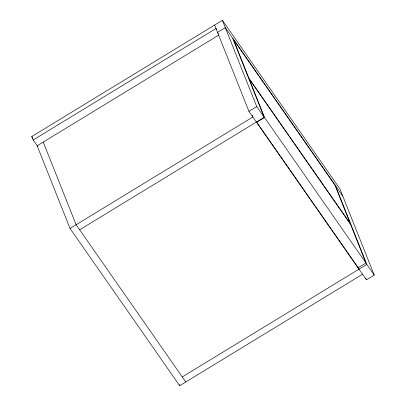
<?xml version="1.0" encoding="UTF-8"?>
<svg xmlns="http://www.w3.org/2000/svg" width="406" height="406" viewBox="0 0 406 406"><rect width="100%" height="100%" fill="white"/><g stroke="black" fill="none" stroke-linecap="round" stroke-linejoin="round"><path stroke-width="0.61" d="M37.504 146.241L33.155 139.999L31.769 136.517L222.392 20.3L339.883 188.785L374.23 275.101L366.445 279.846L248.954 111.361L214.607 25.05M33.155 139.999L215.992 28.532L216.718 29.572M218.905 35.002L37.149 145.81L70.035 228.446L179.691 385.7L362.528 274.233M248.954 111.361L256.739 106.616L222.392 20.3M70.035 228.446L252.872 116.979M79.652 229.786L264.184 117.283L232.76 38.326M264.539 117.547L256.749 122.297L358.183 267.752L365.973 263.007L350.571 224.3L249.137 78.84L264.539 117.547L365.973 263.007M182.258 376.93L366.791 264.428L335.371 185.471M342.811 196.139L225.32 27.654L217.53 32.404L218.255 33.444M256.739 106.616L264.184 117.283M366.791 264.428L374.23 275.101M31.769 136.517L32.856 138.076M185.786 381.985L76.125 224.731L43.244 142.095M365.74 278.08L366.445 279.846M358.067 266.818L359.005 269.178M357.716 266.58L358.183 267.752M252.172 115.223L252.639 116.39M179.224 384.528L179.691 385.7M334.935 185.014L233.501 39.555L248.903 78.262L350.337 223.721L334.935 185.014"/></g></svg>
